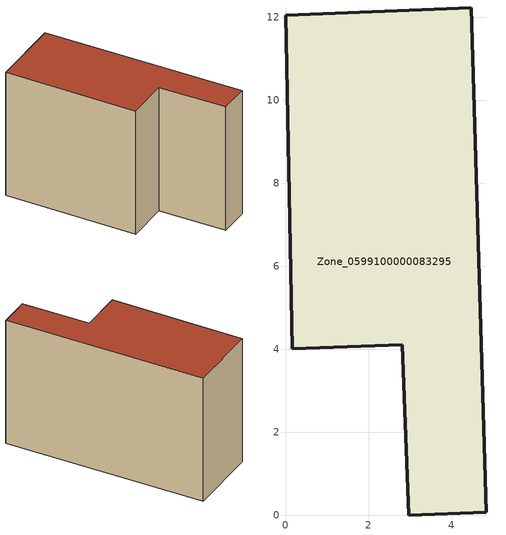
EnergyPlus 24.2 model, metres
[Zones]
Zone_0599100000083295
 floor ground (C_G): 2.81,4.1 0.16,4.01 0,12.06 4.48,12.23 4.84,0.07 2.96,0 z0
 wall outside (C_F): 4.48,12.23 0,12.06 0.16,4.01 2.81,4.1 2.96,0 4.84,0.07 4.48,12.23 z0:7.92
 roof outside (C_R): 2.96,0 4.84,0.07 4.48,12.23 0,12.06 0.16,4.01 2.81,4.1 z7.92
[BUILDING]
Pand.0599100000083295: North Axis=0; Terrain=City; Loads Convergence Tolerance Value=0.04; Temperature Convergence Tolerance Value=0.4; Solar Distribution=FullExterior; Maximum Number of Warmup Days=25; Minimum Number of Warmup Days=1
[Site:Location]
Rotterdam.The.Hague.AP_ZH_NLD Design_Conditions: Latitude=51.96; Longitude=4.45; Time Zone=1; Elevation=-4.5
[SITE:GROUNDTEMPERATURE:BUILDINGSURFACE]
18, 18, 18, 18, 18, 18, 18, 18, 18, 18, 18, 18
[MATERIAL] Thermal Absorptance=0.9; Solar Absorptance=0.7; Visible Absorptance=0.7
Name | Roughness | Thickness | Conductivity | Density | Specific Heat
G.TI.1946 | MediumSmooth | 0.15 | 1 | 540 | 1210
F.TI.1946 | Rough | 0.3 | 0.857143 | 1920 | 840
R.TI.1946 | MediumRough | 0.2 | 0.1 | 1500 | 1000
[CONSTRUCTION]
C_G: G.TI.1946
C_F: F.TI.1946
C_R: R.TI.1946
[ZONE]
Zone_0599100000083295: Type=1; Multiplier=1; Ceiling Height=Autocalculate; Volume=Autocalculate; Floor Area=autocalculate; Part of Total Floor Area=Yes
[ZONEINFILTRATION:DESIGNFLOWRATE]
Infil_Zone_0599100000083295: Zone or ZoneList or Space or SpaceList=Zone_0599100000083295; Schedule=AlwaysOn; Design Flow Rate Calculation Method=Flow/Area; Flow Rate per Floor Area=0.003; Constant Term Coefficient=1; Temperature Term Coefficient=0; Velocity Term Coefficient=0; Velocity Squared Term Coefficient=0
[HVACTEMPLATE:ZONE:IDEALLOADSAIRSYSTEM]
Zone_0599100000083295: Maximum Heating Supply Air Temperature=50; Minimum Cooling Supply Air Temperature=13; Maximum Heating Supply Air Humidity Ratio=0.0156; Minimum Cooling Supply Air Humidity Ratio=0.0077; Heating Limit=NoLimit; Cooling Limit=NoLimit; Dehumidification Control Type=ConstantSensibleHeatRatio; Cooling Sensible Heat Ratio=0.7; Dehumidification Setpoint=60; Humidification Control Type=None; Humidification Setpoint=30; Outdoor Air Method=None; Outdoor Air Flow Rate per Person=0.00944; Outdoor Air Flow Rate per Zone Floor Area=0; Outdoor Air Flow Rate per Zone=0; Demand Controlled Ventilation Type=None; Outdoor Air Economizer Type=NoEconomizer; Heat Recovery Type=None; Sensible Heat Recovery Effectiveness=0.7; Latent Heat Recovery Effectiveness=0.65
[ZONECONTROL:THERMOSTAT]
ThermostatControl_Zone_0599100000083295: Zone or ZoneList=Zone_0599100000083295; Control Type Schedule=DualSetpointControlType; Control 1=Thermostat_Zone_0599100000083295; Temperature Difference Between Cutout And Setpoint=0
[THERMOSTATSETPOINT:DUALSETPOINT]
Thermostat_Zone_0599100000083295: Heating Setpoint Temperature Schedule=HeatingSetpoint_Zone_0599100000083295; Cooling Setpoint Temperature Schedule=CoolingSetpoint_Zone_0599100000083295
[SCHEDULE:COMPACT]
HeatingSetpoint_Zone_0599100000083295: Through: 12/31, For: AllDays, Until: 24:00, 21
CoolingSetpoint_Zone_0599100000083295: Through: 12/31, For: AllDays, Until: 24:00, 24
DualSetpointControlType: Through: 12/31, For: AllDays, Until: 24:00, 4
AlwaysOn: Through: 12/31, For: AllDays, Until: 24:00, 1
